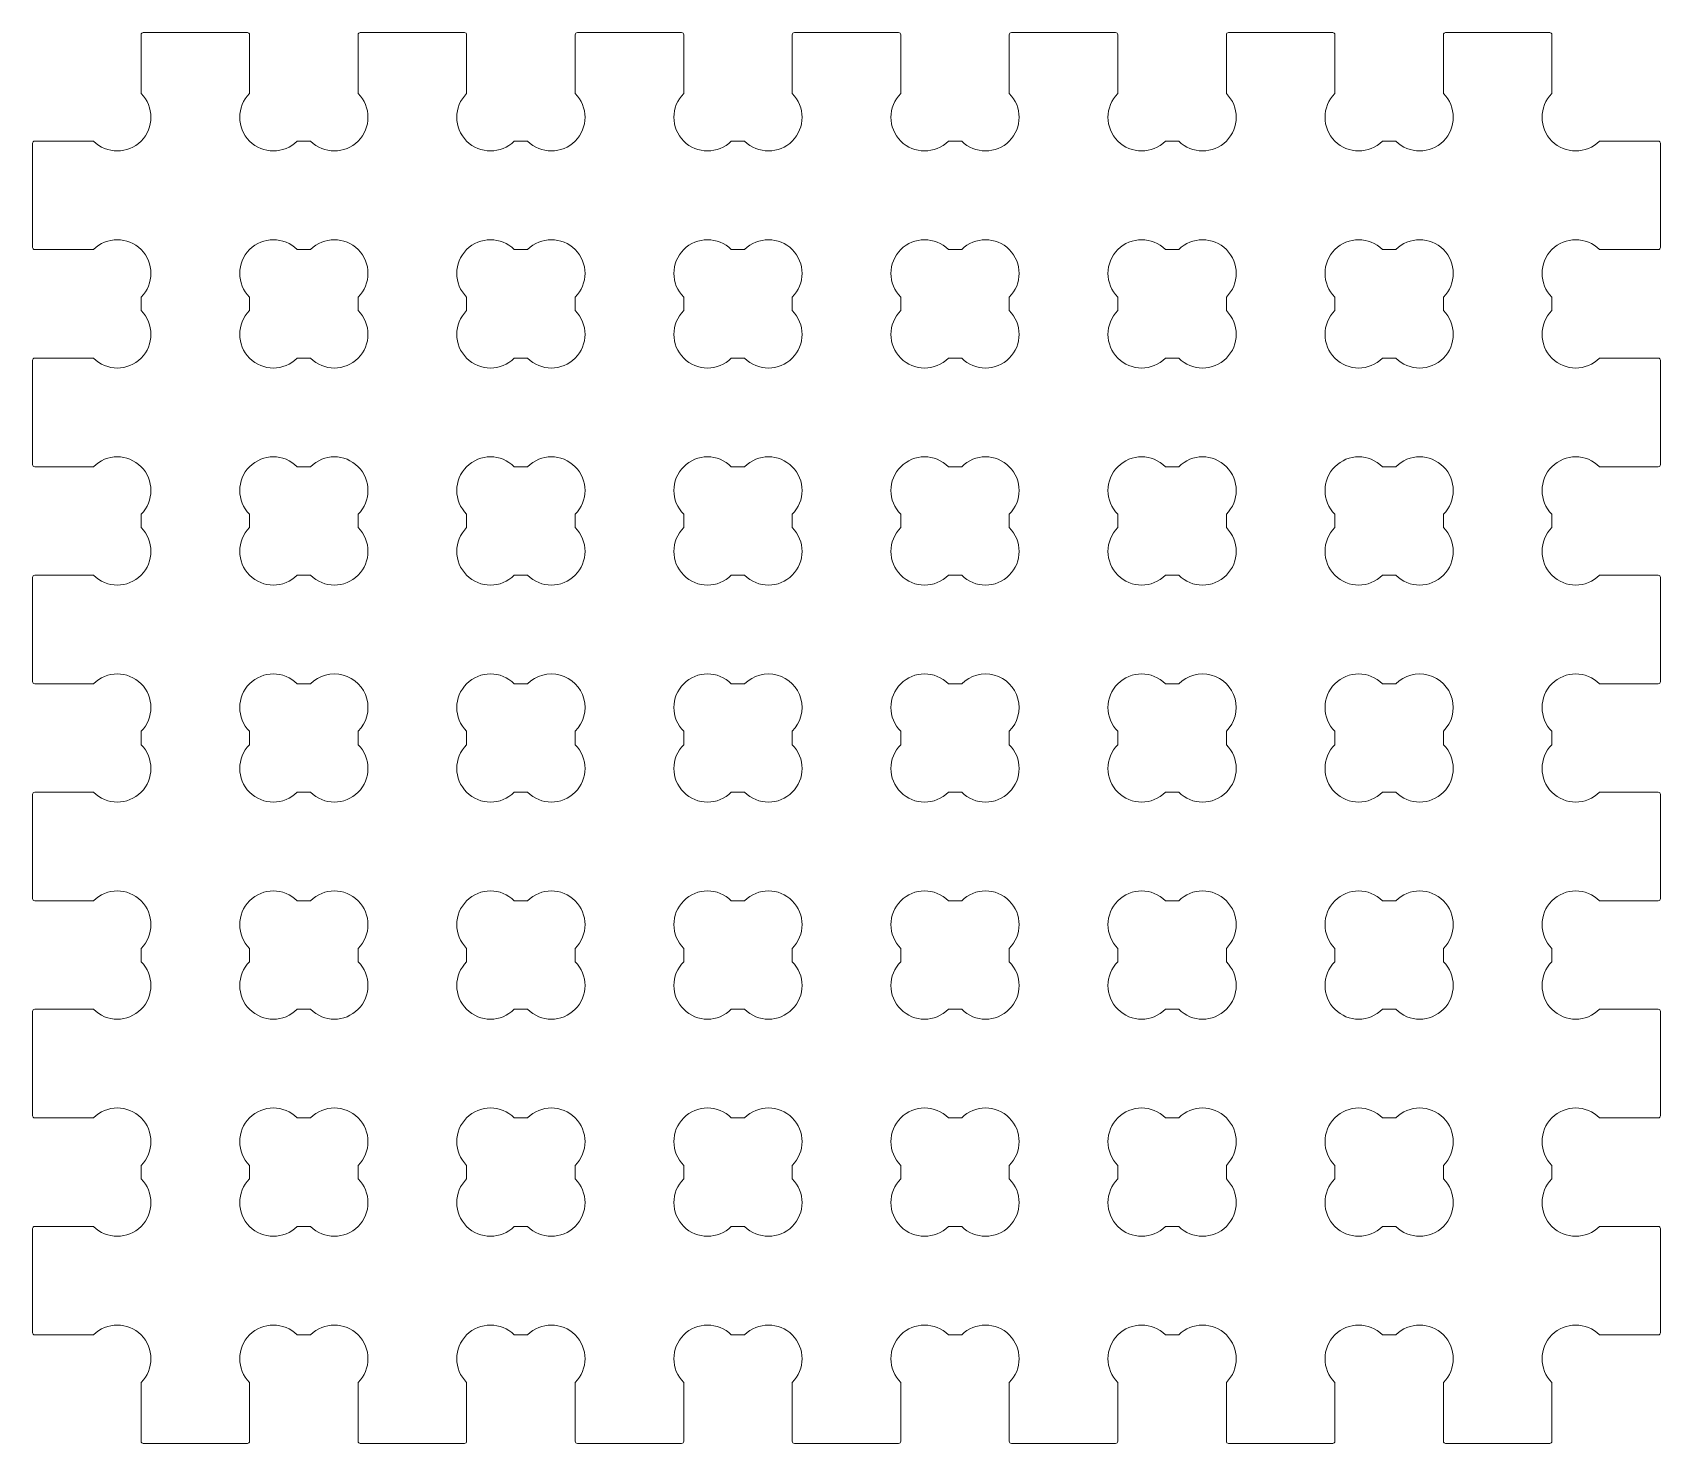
# Model space of a CAD drawing. Extents: x -37.5 to 37.5, y -32.5 to 32.5.
import ezdxf

# ---------------------------------------------------------------- set-up
doc = ezdxf.new("R2010")
doc.units = 0
doc.layers.get('0').update_dxf_attribs({"lineweight": 0})
doc.layers.add('holes', color=1, linetype='Continuous', lineweight=0)

msp = doc.modelspace()

# ---------------------------------------------------------------- linework, layer by layer
at = {"flags": 128}
msp.add_lwpolyline([(-34.692, -22.5), (-37.4, -22.5, 0.414214), (-37.5, -22.6), (-37.5, -27.4, 0.414214), (-37.4, -27.5), (-34.692, -27.5, -1), (-32.5, -29.692), (-32.5, -32.4, 0.414214), (-32.4, -32.5), (-27.6, -32.5, 0.414214), (-27.5, -32.4), (-27.5, -29.692, -1), (-25.308, -27.5), (-24.692, -27.5, -1), (-22.5, -29.692), (-22.5, -32.4, 0.414214), (-22.4, -32.5), (-17.6, -32.5, 0.414214), (-17.5, -32.4), (-17.5, -29.692, -1), (-15.308, -27.5), (-14.692, -27.5, -1), (-12.5, -29.692), (-12.5, -32.4, 0.414214), (-12.4, -32.5), (-7.6, -32.5, 0.414214), (-7.5, -32.4), (-7.5, -29.692, -1), (-5.308, -27.5), (-4.692, -27.5, -1), (-2.5, -29.692), (-2.5, -32.4, 0.414214), (-2.4, -32.5), (2.4, -32.5, 0.414214), (2.5, -32.4), (2.5, -29.692, -1), (4.692, -27.5), (5.308, -27.5, -1), (7.5, -29.692), (7.5, -32.4, 0.414214), (7.6, -32.5), (12.4, -32.5, 0.414214), (12.5, -32.4), (12.5, -29.692, -1), (14.692, -27.5), (15.308, -27.5, -1), (17.5, -29.692), (17.5, -32.4, 0.414214), (17.6, -32.5), (22.4, -32.5, 0.414214), (22.5, -32.4), (22.5, -29.692, -1), (24.692, -27.5), (25.308, -27.5, -1), (27.5, -29.692), (27.5, -32.4, 0.414214), (27.6, -32.5), (32.4, -32.5, 0.414214), (32.5, -32.4), (32.5, -29.692, -1), (34.692, -27.5), (37.4, -27.5, 0.414214), (37.5, -27.4), (37.5, -22.6, 0.414214), (37.4, -22.5), (34.692, -22.5, -1), (32.5, -20.308), (32.5, -19.692, -1), (34.692, -17.5), (37.4, -17.5, 0.414214), (37.5, -17.4), (37.5, -12.6, 0.414214), (37.4, -12.5), (34.692, -12.5, -1), (32.5, -10.308), (32.5, -9.692, -1), (34.692, -7.5), (37.4, -7.5, 0.414214), (37.5, -7.4), (37.5, -2.6, 0.414214), (37.4, -2.5), (34.692, -2.5, -1), (32.5, -0.308), (32.5, 0.308, -1), (34.692, 2.5), (37.4, 2.5, 0.414214), (37.5, 2.6), (37.5, 7.4, 0.414214), (37.4, 7.5), (34.692, 7.5, -1), (32.5, 9.692), (32.5, 10.308, -1), (34.692, 12.5), (37.4, 12.5, 0.414214), (37.5, 12.6), (37.5, 17.4, 0.414214), (37.4, 17.5), (34.692, 17.5, -1), (32.5, 19.692), (32.5, 20.308, -1), (34.692, 22.5), (37.4, 22.5, 0.414214), (37.5, 22.6), (37.5, 27.4, 0.414214), (37.4, 27.5), (34.692, 27.5, -1), (32.5, 29.692), (32.5, 32.4, 0.414214), (32.4, 32.5), (27.6, 32.5, 0.414214), (27.5, 32.4), (27.5, 29.692, -1), (25.308, 27.5), (24.692, 27.5, -1), (22.5, 29.692), (22.5, 32.4, 0.414214), (22.4, 32.5), (17.6, 32.5, 0.414214), (17.5, 32.4), (17.5, 29.692, -1), (15.308, 27.5), (14.692, 27.5, -1), (12.5, 29.692), (12.5, 32.4, 0.414214), (12.4, 32.5), (7.6, 32.5, 0.414214), (7.5, 32.4), (7.5, 29.692, -1), (5.308, 27.5), (4.692, 27.5, -1), (2.5, 29.692), (2.5, 32.4, 0.414214), (2.4, 32.5), (-2.4, 32.5, 0.414214), (-2.5, 32.4), (-2.5, 29.692, -1), (-4.692, 27.5), (-5.308, 27.5, -1), (-7.5, 29.692), (-7.5, 32.4, 0.414214), (-7.6, 32.5), (-12.4, 32.5, 0.414214), (-12.5, 32.4), (-12.5, 29.692, -1), (-14.692, 27.5), (-15.308, 27.5, -1), (-17.5, 29.692), (-17.5, 32.4, 0.414214), (-17.6, 32.5), (-22.4, 32.5, 0.414214), (-22.5, 32.4), (-22.5, 29.692, -1), (-24.692, 27.5), (-25.308, 27.5, -1), (-27.5, 29.692), (-27.5, 32.4, 0.414214), (-27.6, 32.5), (-32.4, 32.5, 0.414214), (-32.5, 32.4), (-32.5, 29.692, -1), (-34.692, 27.5), (-37.4, 27.5, 0.414214), (-37.5, 27.4), (-37.5, 22.6, 0.414214), (-37.4, 22.5), (-34.692, 22.5, -1), (-32.5, 20.308), (-32.5, 19.692, -1), (-34.692, 17.5), (-37.4, 17.5, 0.414214), (-37.5, 17.4), (-37.5, 12.6, 0.414214), (-37.4, 12.5), (-34.692, 12.5, -1), (-32.5, 10.308), (-32.5, 9.692, -1), (-34.692, 7.5), (-37.4, 7.5, 0.414214), (-37.5, 7.4), (-37.5, 2.6, 0.414214), (-37.4, 2.5), (-34.692, 2.5, -1), (-32.5, 0.308), (-32.5, -0.308, -1), (-34.692, -2.5), (-37.4, -2.5, 0.414214), (-37.5, -2.6), (-37.5, -7.4, 0.414214), (-37.4, -7.5), (-34.692, -7.5, -1), (-32.5, -9.692), (-32.5, -10.308, -1), (-34.692, -12.5), (-37.4, -12.5, 0.414214), (-37.5, -12.6), (-37.5, -17.4, 0.414214), (-37.4, -17.5), (-34.692, -17.5, -1), (-32.5, -19.692), (-32.5, -20.308, -1), (-34.692, -22.5)], format="xyb", dxfattribs=at)
at = {"layer": 'holes', "flags": 128}
for points in [[(-27.5, 19.692, 1), (-25.308, 17.5), (-24.692, 17.5, 1), (-22.5, 19.692), (-22.5, 20.308, 1), (-24.692, 22.5), (-25.308, 22.5, 1), (-27.5, 20.308), (-27.5, 19.692)], [(-17.5, 19.692, 1), (-15.308, 17.5), (-14.692, 17.5, 1), (-12.5, 19.692), (-12.5, 20.308, 1), (-14.692, 22.5), (-15.308, 22.5, 1), (-17.5, 20.308), (-17.5, 19.692)], [(-7.5, 19.692, 1), (-5.308, 17.5), (-4.692, 17.5, 1), (-2.5, 19.692), (-2.5, 20.308, 1), (-4.692, 22.5), (-5.308, 22.5, 1), (-7.5, 20.308), (-7.5, 19.692)], [(2.5, 19.692, 1), (4.692, 17.5), (5.308, 17.5, 1), (7.5, 19.692), (7.5, 20.308, 1), (5.308, 22.5), (4.692, 22.5, 1), (2.5, 20.308), (2.5, 19.692)], [(12.5, 19.692, 1), (14.692, 17.5), (15.308, 17.5, 1), (17.5, 19.692), (17.5, 20.308, 1), (15.308, 22.5), (14.692, 22.5, 1), (12.5, 20.308), (12.5, 19.692)], [(22.5, 19.692, 1), (24.692, 17.5), (25.308, 17.5, 1), (27.5, 19.692), (27.5, 20.308, 1), (25.308, 22.5), (24.692, 22.5, 1), (22.5, 20.308), (22.5, 19.692)], [(-27.5, 9.692, 1), (-25.308, 7.5), (-24.692, 7.5, 1), (-22.5, 9.692), (-22.5, 10.308, 1), (-24.692, 12.5), (-25.308, 12.5, 1), (-27.5, 10.308), (-27.5, 9.692)], [(-17.5, 9.692, 1), (-15.308, 7.5), (-14.692, 7.5, 1), (-12.5, 9.692), (-12.5, 10.308, 1), (-14.692, 12.5), (-15.308, 12.5, 1), (-17.5, 10.308), (-17.5, 9.692)], [(-7.5, 9.692, 1), (-5.308, 7.5), (-4.692, 7.5, 1), (-2.5, 9.692), (-2.5, 10.308, 1), (-4.692, 12.5), (-5.308, 12.5, 1), (-7.5, 10.308), (-7.5, 9.692)], [(2.5, 9.692, 1), (4.692, 7.5), (5.308, 7.5, 1), (7.5, 9.692), (7.5, 10.308, 1), (5.308, 12.5), (4.692, 12.5, 1), (2.5, 10.308), (2.5, 9.692)], [(12.5, 9.692, 1), (14.692, 7.5), (15.308, 7.5, 1), (17.5, 9.692), (17.5, 10.308, 1), (15.308, 12.5), (14.692, 12.5, 1), (12.5, 10.308), (12.5, 9.692)], [(22.5, 9.692, 1), (24.692, 7.5), (25.308, 7.5, 1), (27.5, 9.692), (27.5, 10.308, 1), (25.308, 12.5), (24.692, 12.5, 1), (22.5, 10.308), (22.5, 9.692)], [(-27.5, -0.308, 1), (-25.308, -2.5), (-24.692, -2.5, 1), (-22.5, -0.308), (-22.5, 0.308, 1), (-24.692, 2.5), (-25.308, 2.5, 1), (-27.5, 0.308), (-27.5, -0.308)], [(-17.5, -0.308, 1), (-15.308, -2.5), (-14.692, -2.5, 1), (-12.5, -0.308), (-12.5, 0.308, 1), (-14.692, 2.5), (-15.308, 2.5, 1), (-17.5, 0.308), (-17.5, -0.308)], [(-7.5, -0.308, 1), (-5.308, -2.5), (-4.692, -2.5, 1), (-2.5, -0.308), (-2.5, 0.308, 1), (-4.692, 2.5), (-5.308, 2.5, 1), (-7.5, 0.308), (-7.5, -0.308)], [(2.5, -0.308, 1), (4.692, -2.5), (5.308, -2.5, 1), (7.5, -0.308), (7.5, 0.308, 1), (5.308, 2.5), (4.692, 2.5, 1), (2.5, 0.308), (2.5, -0.308)], [(12.5, -0.308, 1), (14.692, -2.5), (15.308, -2.5, 1), (17.5, -0.308), (17.5, 0.308, 1), (15.308, 2.5), (14.692, 2.5, 1), (12.5, 0.308), (12.5, -0.308)], [(22.5, -0.308, 1), (24.692, -2.5), (25.308, -2.5, 1), (27.5, -0.308), (27.5, 0.308, 1), (25.308, 2.5), (24.692, 2.5, 1), (22.5, 0.308), (22.5, -0.308)], [(-27.5, -10.308, 1), (-25.308, -12.5), (-24.692, -12.5, 1), (-22.5, -10.308), (-22.5, -9.692, 1), (-24.692, -7.5), (-25.308, -7.5, 1), (-27.5, -9.692), (-27.5, -10.308)], [(-17.5, -10.308, 1), (-15.308, -12.5), (-14.692, -12.5, 1), (-12.5, -10.308), (-12.5, -9.692, 1), (-14.692, -7.5), (-15.308, -7.5, 1), (-17.5, -9.692), (-17.5, -10.308)], [(-7.5, -10.308, 1), (-5.308, -12.5), (-4.692, -12.5, 1), (-2.5, -10.308), (-2.5, -9.692, 1), (-4.692, -7.5), (-5.308, -7.5, 1), (-7.5, -9.692), (-7.5, -10.308)], [(2.5, -10.308, 1), (4.692, -12.5), (5.308, -12.5, 1), (7.5, -10.308), (7.5, -9.692, 1), (5.308, -7.5), (4.692, -7.5, 1), (2.5, -9.692), (2.5, -10.308)], [(12.5, -10.308, 1), (14.692, -12.5), (15.308, -12.5, 1), (17.5, -10.308), (17.5, -9.692, 1), (15.308, -7.5), (14.692, -7.5, 1), (12.5, -9.692), (12.5, -10.308)], [(22.5, -10.308, 1), (24.692, -12.5), (25.308, -12.5, 1), (27.5, -10.308), (27.5, -9.692, 1), (25.308, -7.5), (24.692, -7.5, 1), (22.5, -9.692), (22.5, -10.308)], [(-27.5, -20.308, 1), (-25.308, -22.5), (-24.692, -22.5, 1), (-22.5, -20.308), (-22.5, -19.692, 1), (-24.692, -17.5), (-25.308, -17.5, 1), (-27.5, -19.692), (-27.5, -20.308)], [(-17.5, -20.308, 1), (-15.308, -22.5), (-14.692, -22.5, 1), (-12.5, -20.308), (-12.5, -19.692, 1), (-14.692, -17.5), (-15.308, -17.5, 1), (-17.5, -19.692), (-17.5, -20.308)], [(-7.5, -20.308, 1), (-5.308, -22.5), (-4.692, -22.5, 1), (-2.5, -20.308), (-2.5, -19.692, 1), (-4.692, -17.5), (-5.308, -17.5, 1), (-7.5, -19.692), (-7.5, -20.308)], [(2.5, -20.308, 1), (4.692, -22.5), (5.308, -22.5, 1), (7.5, -20.308), (7.5, -19.692, 1), (5.308, -17.5), (4.692, -17.5, 1), (2.5, -19.692), (2.5, -20.308)], [(12.5, -20.308, 1), (14.692, -22.5), (15.308, -22.5, 1), (17.5, -20.308), (17.5, -19.692, 1), (15.308, -17.5), (14.692, -17.5, 1), (12.5, -19.692), (12.5, -20.308)], [(22.5, -20.308, 1), (24.692, -22.5), (25.308, -22.5, 1), (27.5, -20.308), (27.5, -19.692, 1), (25.308, -17.5), (24.692, -17.5, 1), (22.5, -19.692), (22.5, -20.308)]]:
    msp.add_lwpolyline(points, format="xyb", dxfattribs=at)

doc.saveas('drawing.dxf')
